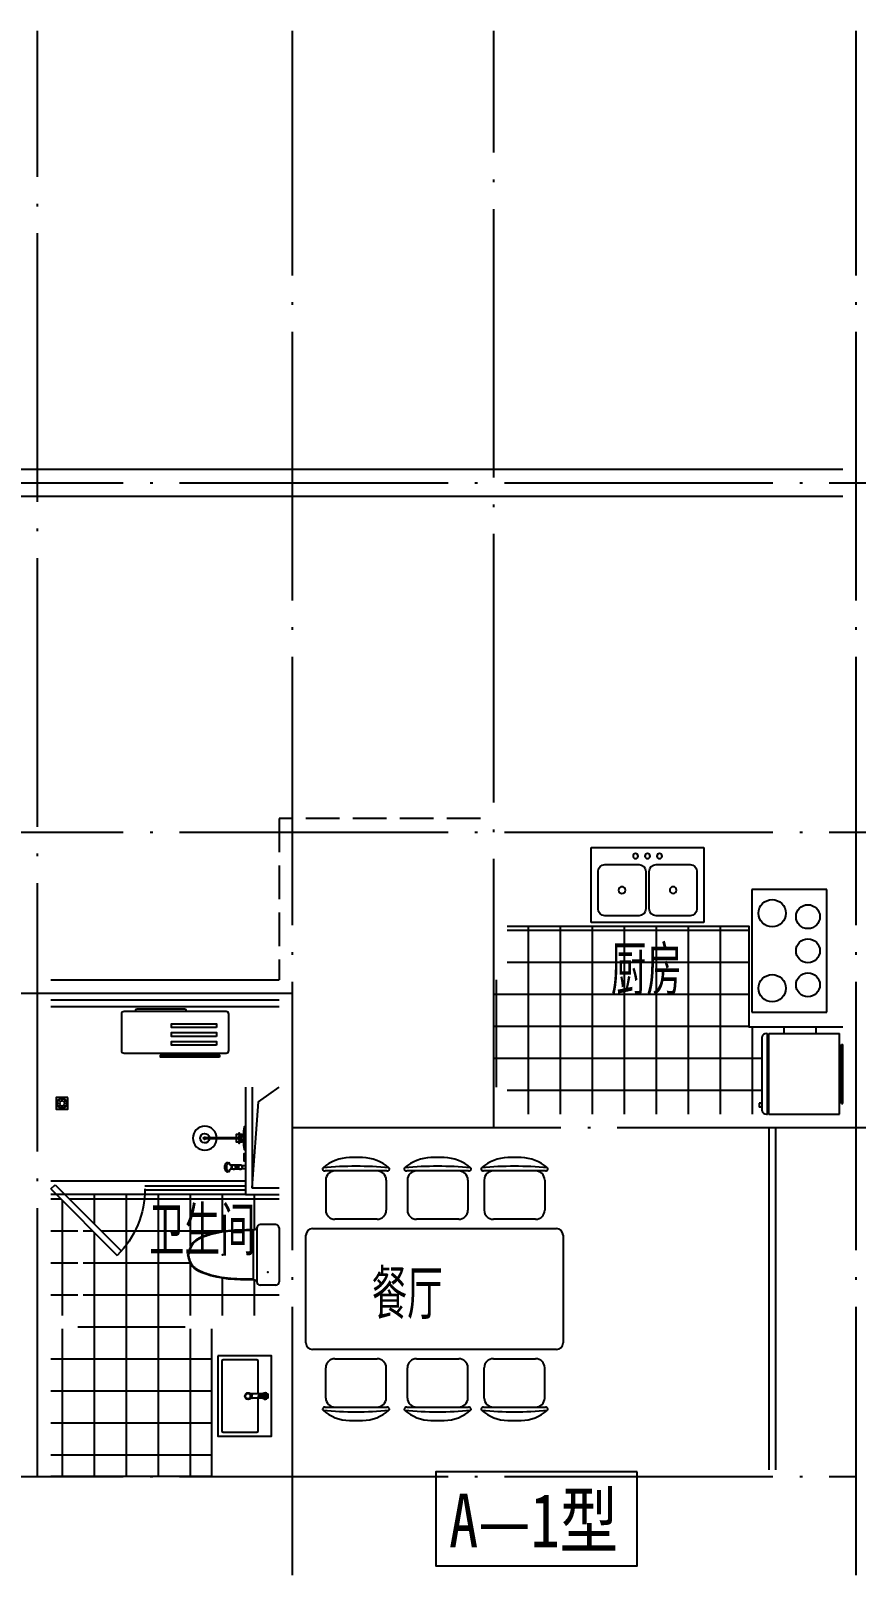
# Model space of a CAD drawing. Extents: x 921942 to 1159542, y -958603 to -790785.
# Drawn here: x 936431 to 942581, y -892195 to -880744 of the extents above; entities that cross this region are included whole.
import ezdxf

# ---------------------------------------------------------------- set-up
doc = ezdxf.new("R2010")
doc.units = 0
doc.header["$LTSCALE"] = 1000
doc.header["$MEASUREMENT"] = 0
doc.linetypes.add('DASH', pattern=[0.35, 0.25, -0.1])
doc.linetypes.add('DOTE', pattern=[2.4200000000000004, 2, -0.2, 0.02, -0.2])
doc.layers.get('0').update_dxf_attribs({"linetype": 'CONTINUOUS'})
for name, color, linetype in [('BALCONY', 6, 'CONTINUOUS'), ('DOTE', 1, 'DOTE'), ('PUB_TEXT', 7, 'CONTINUOUS'), ('TT', 7, 'CONTINUOUS'), ('WINDOW', 4, 'CONTINUOUS'), ('厨卫', 8, 'CONTINUOUS'), ('家具', 8, 'CONTINUOUS'), ('平面填充', 250, 'CONTINUOUS'), ('看线', 2, 'CONTINUOUS'), ('空调', 8, 'CONTINUOUS'), ('管道', 8, 'CONTINUOUS'), ('造型墙', 55, 'CONTINUOUS'), ('面积线', 3, 'CONTINUOUS')]:
    doc.layers.add(name, color=color, linetype=linetype)
doc.styles.get("Standard").update_dxf_attribs({"font": 'GBENOR', "bigfont": 'GBCBIG'})
doc.styles.add('黑体', font='SIMHEI.TTF', dxfattribs={"width": 0.8})

# ---------------------------------------------------------------- blocks, each defined once
blk = doc.blocks.new('wasfsdgdfh')
at = {"layer": '厨卫', "linetype": 'ByBlock'}
for p, q in [((-317.4999999930151, 406.4000000059605), (241.2999999948079, 406.4000000059605)), ((-317.4999999930151, -431.800000006333), (-317.4999999930151, 406.4000000059605)), ((-139.6999999969266, 355.6000000052154), (139.6999999969266, 355.6000000052154)), ((241.2999999948079, 406.4000000059605), (241.2999999948079, -431.800000006333)), ((-190.499999995809, 50.80000000074506), (-190.499999995809, 304.8000000044703)), ((190.499999995809, 304.8000000044703), (190.499999995809, 50.80000000074506)), ((139.6999999969266, 0), (-139.6999999969266, 0)), ((-190.499999995809, -330.2000000048429), (-190.499999995809, -76.20000000111759)), ((-139.6999999969266, -25.40000000037253), (139.6999999969266, -25.40000000037253)), ((190.499999995809, -76.20000000111759), (190.499999995809, -330.2000000048429)), ((241.2999999948079, -431.800000006333), (-317.4999999930151, -431.800000006333)), ((139.6999999969266, -381.0000000055879), (-139.6999999969266, -381.0000000055879))]:
    blk.add_line(p, q, dxfattribs=at)
at = {"layer": '厨卫', "linetype": 'ByBlock', "extrusion": (0, 0, -1)}
for centre, major_axis, ratio, start_param, end_param in [((-139.6999999969266, 304.8000000044703), (0.0601198198767175, 50.79996442600089), 0.9999999999633338, 4.7112055190873, 6.282001845882109), ((139.6999999969266, 304.8000000044703), (-0.06027598628104328, 50.79996424094388), 0.9999999999633337, 0.001186535441452419, 1.571982862236262), ((0, 177.8000000026077), (-17.96051224207405, 17.96051224207405), 0.9999999999998227, 3.92699081698733, 10.21017612416692), ((-139.6999999969266, 50.80000000074506), (-0.06027598628104328, 50.79996424094388), 0.9999999999633337, 3.142779189031246, 4.713575515826055), ((139.6999999969266, 50.80000000074506), (0.0601198198767175, 50.79996442600089), 0.9999999999633338, 1.569612865497506, 3.140409192292316), ((-139.6999999969266, -76.20000000111759), (0.0601198198767175, 50.79996442600089), 0.9999999999633338, 4.7112055190873, 6.282001845882109), ((139.6999999969266, -76.20000000111759), (-0.06027598628104328, 50.79996424094388), 0.9999999999633337, 0.001186535441452419, 1.571982862236262), ((0, -203.2000000029802), (-17.96051224207405, 17.96051224207405), 0.9999999999998227, 3.92699081698733, 10.21017612416692), ((-139.6999999969266, -330.2000000048429), (-0.06027598628104328, 50.79996424094388), 0.9999999999633337, 3.142779189031246, 4.713575515826055), ((139.6999999969266, -330.2000000048429), (0.0601198198767175, 50.79996442600089), 0.9999999999633338, 1.569612865497506, 3.140409192292316)]:
    blk.add_ellipse(centre, major_axis=major_axis, ratio=ratio, start_param=start_param, end_param=end_param, dxfattribs=at)
at = {"layer": '厨卫', "linetype": 'ByBlock', "extrusion": (0, 0, -0.9999999999999998)}
for centre in [(-253.9999999944121, 76.20000000111759), (-253.9999999944121, -12.70000000018626), (-253.9999999944121, -101.6000000014901)]:
    blk.add_ellipse(centre, major_axis=(-13.47038418155587, 13.47038418155587), ratio=0.9999999999997726, start_param=3.926990816987355, end_param=10.21017612416694, dxfattribs=at)
blk = doc.blocks.new('aswqdfrsgfh')
at = {"layer": '厨卫', "linetype": 'ByBlock'}
for p, q in [((-513.4345115014585, 298.5306719741202), (-513.4345115014585, -260.2693280341919)), ((400.9654885119526, 298.5306719740038), (-513.4345115014585, 298.5306719741202)), ((400.9654885119526, -260.2693280341919), (400.9654885119526, 298.5306719740038)), ((-513.4345115014585, -260.2693280341919), (400.9654885119526, -260.2693280341919))]:
    blk.add_line(p, q, dxfattribs=at)
for centre, radius in [((-310.2345114984782, 158.8306719720713), 88.90000000130385), ((-56.23451149475295, 158.8306719719549), 88.90000000130385), ((197.7654885089723, 158.8306719719549), 88.90000000130385), ((-335.6345114988508, -107.8693280318403), 101.6000000014901), ((223.1654885093449, -107.8693280319567), 101.6000000014901)]:
    blk.add_circle(centre, radius, dxfattribs=at)
blk = doc.blocks.new('A$C0C200289')
at = {"layer": '家具'}
for p, q in [((-149.9999246529769, 71.83070159953786), (-149.9999246529769, 596.7501311862725)), ((600.0000753470231, 596.7501311862725), (-149.9999246529769, 596.7501311862725)), ((500.263288419228, 622.7132478367421), (-48.17572191962972, 622.7132478367421)), ((-48.17572191962972, 613.4407061759266), (-48.17572191962972, 622.7132478367421)), ((500.263288419228, 613.4407061759266), (-48.17572191962972, 613.4407061759266)), ((500.263288419228, 613.4407061759266), (500.263288419228, 622.7132478367421)), ((600.0000753470231, 71.83070159953786), (600.0000753470231, 596.7501311862725)), ((-144.1057945420034, 71.83070159953786), (-149.9999246529769, 71.83070159953786)), ((-149.9999246529769, 53.34289427817566), (-149.9999246529769, 61.83070159953786)), ((-144.1057945420034, 61.83070159953786), (-149.9999246529769, 61.83070159953786)), ((-144.1057945420034, 61.83070159953786), (-144.1057945420034, 71.83070159953786)), ((568.4878826683853, 21.83070159953786), (-118.4877319745719, 21.83070159953786)), ((499.1467481534055, 21.83070159953786), (499.1467481534055, -2.51166638918221e-05)), ((535.2829494392208, 21.83070159953786), (535.2829494392208, -2.511712955310941e-05)), ((594.1059452358168, 61.83070159953786), (594.1059452358168, 71.83070159953786)), ((594.1059452358168, 71.83070159953786), (600.0000753470231, 71.83070159953786)), ((594.1059452358168, 61.83070159953786), (600.0000753470231, 61.83070159953786)), ((600.0000753470231, 53.34289427817566), (600.0000753470231, 61.83070159953786)), ((499.1467481534055, -2.51166638918221e-05), (535.2829494392208, -2.511712955310941e-05))]:
    blk.add_line(p, q, dxfattribs=at)
at = {"layer": '家具', "color": 251}
for p, q in [((594.1059452358168, 71.83070159953786), (-144.1057945420034, 71.83070159953786)), ((594.1059452358168, 61.83070159953786), (-144.1057945420034, 61.83070159953786))]:
    blk.add_line(p, q, dxfattribs=at)
at = {"layer": '家具'}
for centre, start, end in [((-118.4877319745719, 53.34289427817566), 180, 270), ((568.4878826683853, 53.34289427817566), 270, 0)]:
    blk.add_arc(centre, 31.51219267851957, start, end, dxfattribs=at)
blk = doc.blocks.new('fdgfhghjy')
at = {"layer": '家具'}
for p, q in [((-572.4121888877125, -1297.142323524808), (-572.4121888877125, 518.4926437090035)), ((-522.4121888877125, 568.4926437090035), (277.5878111122875, 568.4926437090035)), ((327.5878111122875, 518.4926437090035), (327.5878111122875, -1297.142323524808)), ((-1001.67428869009, 425.4325075919041), (-1001.67428869009, -34.56749240809586)), ((-934.1742886900902, 420.4325075919041), (-709.1742886900902, 420.4325075919041)), ((-641.6742886900902, 352.9325075919041), (-641.6742886900902, 37.93250759190414)), ((396.8499109145487, 37.93250759190414), (396.8499109145487, 352.9325075919041)), ((689.3499109145487, 420.4325075919041), (464.3499109145487, 420.4325075919041)), ((756.8499109145487, -34.56749240809586), (756.8499109145487, 425.4325075919041)), ((-1101.67428869009, 244.9990747499978), (-1101.67428869009, 145.8659404337523)), ((856.8499109145487, 145.8659404337523), (856.8499109145487, 244.9990747499978)), ((-934.1742886900902, -29.56749240809586), (-709.1742886900902, -29.56749240809586)), ((689.3499109145487, -29.56749240809586), (464.3499109145487, -29.56749240809586)), ((-1001.67428869009, -182.9325407868018), (-1001.67428869009, -642.9325407868018)), ((-934.1742886900902, -187.9325407868018), (-709.1742886900902, -187.9325407868018)), ((689.3499109145487, -187.9325407868018), (464.3499109145487, -187.9325407868018)), ((756.8499109145487, -642.9325407868018), (756.8499109145487, -182.9325407868018)), ((-641.6742886900902, -255.4325407868018), (-641.6742886900902, -570.4325407868018)), ((396.8499109145487, -570.4325407868018), (396.8499109145487, -255.4325407868018)), ((-1101.67428869009, -363.3659736287082), (-1101.67428869009, -462.4991079449537)), ((856.8499109145487, -462.4991079449537), (856.8499109145487, -363.3659736287082)), ((-934.1742886900902, -637.9325407868018), (-709.1742886900902, -637.9325407868018)), ((689.3499109145487, -637.9325407868018), (464.3499109145487, -637.9325407868018)), ((-1001.67428869009, -755.3091534730047), (-1001.67428869009, -1215.309153473005)), ((-934.1742886900902, -760.3091534730047), (-709.1742886900902, -760.3091534730047)), ((689.3499109145487, -760.3091534730047), (464.3499109145487, -760.3091534730047)), ((756.8499109145487, -1215.309153473005), (756.8499109145487, -755.3091534730047)), ((-641.6742886900902, -827.8091534730047), (-641.6742886900902, -1142.809153473005)), ((396.8499109145487, -1142.809153473005), (396.8499109145487, -827.8091534730047)), ((-1101.67428869009, -935.742586314911), (-1101.67428869009, -1034.875720631157)), ((856.8499109145487, -1034.875720631157), (856.8499109145487, -935.742586314911)), ((-934.1742886900902, -1210.309153473005), (-709.1742886900902, -1210.309153473005)), ((689.3499109145487, -1210.309153473005), (464.3499109145487, -1210.309153473005)), ((277.5878111122875, -1347.142323524808), (-522.4121888877125, -1347.142323524808))]:
    blk.add_line(p, q, dxfattribs=at)
for centre, radius, start, end in [((-522.4121888877125, 518.4926437090035), 50, 90, 180), ((277.5878111122875, 518.4926437090035), 50, 0, 90), ((-786.2344173677266, 235.2780956809875), 315.5896225382623, 139.2734566859327, 178.2348621551274), ((1676.163962031016, 195.4325075919041), 2712.716921149136, 174.8023040301586, 185.1976959698414), ((-1017.820060608443, 434.6599084119662), 10, 67.33000877955095, 139.2734566859327), ((-1021.67428869009, 425.4325075919041), 20, 0, 67.33000877955095), ((-934.1742886900902, 352.9325075919041), 67.5, 90, 180), ((-709.1742886900902, 352.9325075919041), 67.5, 0, 90), ((464.3499109145487, 352.9325075919041), 67.5, 90, 180), ((689.3499109145487, 352.9325075919041), 67.5, 0, 90), ((776.8499109145487, 425.4325075919041), 20, 112.669991220449, 180), ((772.9956828329014, 434.6599084119662), 10, 40.72654331406727, 112.669991220449), ((541.4100395923015, 235.2780956809875), 315.5896225382623, 1.765137844872567, 40.72654331406727), ((-1920.988339806441, 195.4325075919041), 2712.716921149136, 354.8023040301586, 5.197695969841379), ((-786.2344173677266, 155.5869195027626), 315.5896225382623, 181.7651378448726, 220.7265433140673), ((541.4100395923015, 155.5869195027626), 315.5896225382623, 319.2734566859327, 358.2348621551275), ((-934.1742886900902, 37.93250759190414), 67.5, 180, 270), ((-709.1742886900902, 37.93250759190414), 67.5, 270, 0), ((464.3499109145487, 37.93250759190414), 67.5, 180, 270), ((689.3499109145487, 37.93250759190414), 67.5, 270, 0), ((-1017.820060608443, -43.7948932282161), 10, 220.7265433140673, 292.669991220449), ((-1021.67428869009, -34.56749240809586), 20, 292.669991220449, 0), ((776.8499109145487, -34.56749240809586), 20, 180, 247.330008779551), ((772.9956828329014, -43.7948932282161), 10, 247.330008779551, 319.2734566859327), ((-786.234417367843, -373.0869526977185), 315.5896225382623, 139.2734566859327, 178.2348621551274), ((1676.163962031016, -412.9325407868018), 2712.716921149136, 174.8023040301586, 185.1976959698414), ((-1017.820060608443, -173.7051399667398), 10, 67.33000877955095, 139.2734566859327), ((-1021.67428869009, -182.9325407868018), 20, 0, 67.33000877955095), ((-934.1742886900902, -255.4325407868018), 67.5, 90, 180), ((-709.1742886900902, -255.4325407868018), 67.5, 0, 90), ((464.3499109145487, -255.4325407868018), 67.5, 90, 180), ((689.3499109145487, -255.4325407868018), 67.5, 0, 90), ((776.8499109145487, -182.9325407868018), 20, 112.669991220449, 180), ((772.9956828329014, -173.7051399667398), 10, 40.72654331406727, 112.669991220449), ((541.4100395923015, -373.0869526977185), 315.5896225382623, 1.765137844872567, 40.72654331406727), ((-1920.988339806441, -412.9325407868018), 2712.716921149136, 354.8023040301586, 5.197695969841379), ((-786.234417367843, -452.7781288759434), 315.5896225382623, 181.7651378448726, 220.7265433140673), ((-934.1742886900902, -570.4325407868018), 67.5, 180, 270), ((-709.1742886900902, -570.4325407868018), 67.5, 270, 0), ((464.3499109145487, -570.4325407868018), 67.5, 180, 270), ((689.3499109145487, -570.4325407868018), 67.5, 270, 0), ((541.4100395923015, -452.7781288759434), 315.5896225382623, 319.2734566859327, 358.2348621551275), ((-1017.820060608443, -652.1599416069221), 10, 220.7265433140673, 292.669991220449), ((-1021.67428869009, -642.9325407868018), 20, 292.669991220449, 0), ((776.8499109145487, -642.9325407868018), 20, 180, 247.330008779551), ((772.9956828329014, -652.1599416069221), 10, 247.330008779551, 319.2734566859327), ((-786.234417367843, -945.4635653839214), 315.5896225382623, 139.2734566859327, 178.2348621551274), ((1676.163962031016, -985.3091534730047), 2712.716921149136, 174.8023040301586, 185.1976959698414), ((-1017.820060608443, -746.0817526529427), 10, 67.33000877955095, 139.2734566859327), ((-1021.67428869009, -755.3091534730047), 20, 0, 67.33000877955095), ((-934.1742886900902, -827.8091534730047), 67.5, 90, 180), ((-709.1742886900902, -827.8091534730047), 67.5, 0, 90), ((464.3499109145487, -827.8091534730047), 67.5, 90, 180), ((689.3499109145487, -827.8091534730047), 67.5, 0, 90), ((776.8499109145487, -755.3091534730047), 20, 112.669991220449, 180), ((772.9956828329014, -746.0817526529427), 10, 40.72654331406727, 112.669991220449), ((541.4100395923015, -945.4635653839214), 315.5896225382623, 1.765137844872567, 40.72654331406727), ((-1920.988339806558, -985.3091534730047), 2712.716921149136, 354.8023040301586, 5.197695969841379), ((-786.234417367843, -1025.154741562146), 315.5896225382623, 181.7651378448726, 220.7265433140673), ((-934.1742886900902, -1142.809153473005), 67.5, 180, 270), ((-709.1742886900902, -1142.809153473005), 67.5, 270, 0), ((464.3499109145487, -1142.809153473005), 67.5, 180, 270), ((689.3499109145487, -1142.809153473005), 67.5, 270, 0), ((541.4100395923015, -1025.154741562146), 315.5896225382623, 319.2734566859327, 358.2348621551275), ((-1017.820060608443, -1224.536554293125), 10, 220.7265433140673, 292.669991220449), ((-1021.67428869009, -1215.309153473005), 20, 292.669991220449, 0), ((776.8499109145487, -1215.309153473005), 20, 180, 247.330008779551), ((772.9956828329014, -1224.536554293125), 10, 247.330008779551, 319.2734566859327), ((-522.4121888877125, -1297.142323524808), 50, 180, 270), ((277.5878111122875, -1297.142323524808), 50, 270, 0)]:
    blk.add_arc(centre, radius, start, end, dxfattribs=at)
blk = doc.blocks.new('asfdgfhgfh')
at = {"layer": '厨卫', "lineweight": -3}
for p, q in [((-221.8856369944988, -49.84651675086934), (-221.8856369771529, -124.6302747764857)), ((-221.8856369893765, -71.84651675086934), (-191.8856369893765, -71.84651674388442)), ((-191.8856369944988, -49.84651674388442), (-191.8856369771529, -124.6302747704322)), ((-12.385636997642, -36.51318336813711), (-12.3856369999703, -26.51318336813711)), ((4.114363003522158, -41.5131833642954), (4.114363067201339, -314.8901316133561)), ((14.11436306720134, -314.8901316110278), (14.11436300352216, -41.51318336196709)), ((30.614363002358, -36.51318335812539), (30.6143630000297, -26.51318335812539))]:
    blk.add_line(p, q, dxfattribs=at)
at = {"layer": '厨卫', "color": 8}
for p, q in [((-5.885636997641996, -36.51318336662371), (-5.885636999970302, -26.51318336662371)), ((24.11436300165951, -33.51318335963879), (24.1143630000297, -26.51318335963879))]:
    blk.add_line(p, q, dxfattribs=at)
at = {"layer": '厨卫', "lineweight": -3}
for points in [[(-195.2189703301992, -40.41842632874614), (-195.2189703369513, -11.51318341068691), (-218.5523036699742, -11.51318341615843), (-218.5523036632221, -40.41842633421766)], [(-0.885636999970302, -26.51318336545955), (-46.1356369999703, -26.51318337599514), (-75.88563700113446, -21.51318338292185), (-75.88563700346276, -11.51318338292185)], [(-75.88563700346276, -11.51318338292185), (94.11436299653724, -11.51318334334064), (94.11436299886554, -21.51318334334064), (64.3643630000297, -26.51318335026735), (19.1143630000297, -26.51318336080294)], [(-18.88563699193764, -61.01318336965051), (-28.88563699193764, -61.01318337197881), (-28.88563699286897, -57.01318337197881), (-18.88563699286897, -57.01318336965051)], [(4.114363012835383, -81.5131833642954), (-18.88563698716462, -81.5131833696505), (-18.885636997642, -36.51318336965051), (-5.885636997641996, -36.51318336662371)], [(24.114363002358, -36.51318335963879), (37.114363002358, -36.51318335661199), (37.11436301283538, -81.51318335661199), (14.11436301283538, -81.5131833619671)], [(37.11436300713103, -57.01318335661199), (47.11436300713103, -57.01318335428368), (47.11436300806236, -61.01318335428368), (37.11436300806236, -61.01318335661199)]]:
    blk.add_lwpolyline(points, dxfattribs=at)
for points in [[(-161.8856370034628, -11.51318340294529), (-161.8856370011345, -21.51318340294529), (-105.8856370011345, -21.51318338990677), (-105.8856370034628, -11.51318338990677)], [(40.11436299653724, -11.5131833559135), (40.11436299886554, -21.5131833559135), (-21.88563700113446, -21.513183370349), (-21.88563700346276, -11.513183370349)]]:
    blk.add_lwpolyline(points, close=True, dxfattribs=at)
at = {"layer": '厨卫', "color": 8}
for points in [[(4.114363008178771, -61.5131833642954), (-5.885636991821229, -61.51318336662371), (-5.885636998340487, -33.51318336662371), (-0.8856369983404875, -33.51318336545955)], [(19.11436300165951, -33.51318336080294), (24.11436300165951, -33.51318335963879), (24.11436300817877, -61.51318335963879), (14.11436300817877, -61.51318336196709)]]:
    blk.add_lwpolyline(points, dxfattribs=at)
blk.add_lwpolyline([(19.11436299886554, -21.51318336080294), (19.11436300352216, -41.51318336080294), (-0.8856369964778423, -41.51318336545955), (-0.8856370011344552, -21.51318336545955)], close=True, dxfattribs=at)
for centre, radius in [((-206.8856369944988, -49.84651674760971), 15), ((-206.8856369830901, -98.84651674760971), 15), ((9.114363067201339, -314.8901316124247), 4.999999999999999)]:
    blk.add_circle(centre, radius, dxfattribs=at)
at = {"layer": '厨卫', "lineweight": -3}
blk.add_circle((9.114363067201339, -314.8901316124247), 89.50000000000477, dxfattribs=at)
at = {"layer": '厨卫', "color": 8}
for centre, radius, start, end in [((-206.8856369944988, -49.84651674760971), 16.99999999999724, 133.3359227590924, 208.0724869444849), ((-206.8856369830901, -98.84651674760971), 17.00000000000621, 151.9275130823917, 28.07248694448486), ((-206.8856369944988, -49.84651674760971), 16.99999999999724, 331.9275130823918, 46.66407726919459), ((9.114363067201339, -314.8901316124247), 35.00000000000433, 98.21321072082475, 81.78678930605847), ((9.114363067201339, -314.8901316124247), 8.999999999996225, 123.7489886090958, 56.25101141680645)]:
    blk.add_arc(centre, radius, start, end, dxfattribs=at)
at = {"layer": '厨卫', "lineweight": -3}
for centre, radius, start, end in [((-238.5193366559688, -118.6833045217791), 17.66483569775225, 286.4180663995135, 340.3267392425314), ((-175.251937301131, -118.6833045069943), 17.66483569771895, 199.6732607848371, 253.5819336279643)]:
    blk.add_arc(centre, radius, start, end, dxfattribs=at)
at = {"layer": '厨卫', "lineweight": -3, "extrusion": (0, 0, -1)}
for centre, major_axis, ratio, start_param, end_param in [((-206.8856369717978, -147.3145737763261), (33.5595291014366, 7.822422223179187e-09), 0.612909361112146, -0.3796203813063745, 3.521213034889361), ((-206.8856369740097, -137.8439095284557), (31.40840299578781, 7.294673165733956e-09), 0.4788404488619488, -1.072899011411401, 4.214491665006882)]:
    blk.add_ellipse(centre, major_axis=major_axis, ratio=ratio, start_param=start_param, end_param=end_param, dxfattribs=at)
blk = doc.blocks.new('aswfdgdfh')
at = {"layer": '厨卫'}
blk.add_lwpolyline([(42.91116649913602, -42.91116651915945), (42.91116651904304, 42.91116649936885), (-42.91116649971809, 42.91116651933407), (-42.91116651915945, -42.91116649919422)], close=True, dxfattribs=at)
at = {"layer": '厨卫', "color": 8}
for points in [[(-32.97869960835669, -0.3626143862493336), (-32.97869960800745, 1.312903414946049), (-17.40667611290701, 1.312903411278967), (-17.40667611325625, -0.3626143899164163)], [(-23.57586921961047, 23.06305503624026), (-22.39109922014177, 24.24782503518509), (-11.38001581258141, 13.23674162226962), (-12.5647858120501, 12.05197162332479)], [(-0.3626143864821643, 32.97869960853131), (1.312903414713219, 32.97869960818207), (1.312903410987929, 17.40667611308163), (-0.3626143902074546, 17.40667611343088)], [(23.06305503600743, 23.57586921961047), (24.24782503489405, 22.39109922008356), (13.23674162174575, 11.3800158125232), (12.05197162285913, 12.5647858120501)], [(32.97869960870594, 0.3626143867149949), (32.97869960835669, -1.312903414480388), (17.40667611325625, -1.312903410871513), (17.4066761136055, 0.3626143903238699)], [(-23.0630550365895, -23.57586921937764), (-24.24782503547613, -22.39109921985073), (-13.23674162279349, -11.38001581229037), (-12.05197162390687, -12.56478581181727)], [(0.3626143864821643, -32.97869960858952), (-1.312903414713219, -32.97869960818207), (-1.312903411104344, -17.40667611308163), (0.3626143900910392, -17.40667611348908)], [(23.57586921949405, -23.06305503600743), (22.39109922002535, -24.24782503501046), (11.38001581246499, -13.236741622095), (12.56478581193369, -12.05197162309196)]]:
    blk.add_lwpolyline(points, close=True, dxfattribs=at)
blk.add_circle((0, 0), 36.56169166270411, dxfattribs=at)
blk = doc.blocks.new('DR2045')
at = {"color": 0, "linetype": 'ByBlock'}
for p, q in [((0, 0), (-1.060660171779773, -1.060660171779773)), ((0, 0), (16.97056274847716, -16.97056274847705)), ((-1.060660171779773, -1.060660171779773), (15.90990257669728, -18.03122292025705))]:
    blk.add_line(p, q, dxfattribs=at)
blk.add_arc((1.137e-13, 0), 24, 270, 315.0000000000002, dxfattribs=at)
blk = doc.blocks.new('asfdgfh')
at = {"layer": '厨卫', "ltscale": 100}
for p, q in [((-266.3938596419757, -206.7462450877065, 1e-08), (-266.3938596419757, -91.74624508770648, 1e-08)), ((158.6061403580243, -66.74624508770648, 1e-08), (-241.3938596419757, -66.74624508770648, 1e-08)), ((145.0359630809398, -40.00501381768845, 1e-08), (-227.8236823648913, -40.00501381763024, 1e-08)), ((183.6061403580243, -206.7462450877065, 1e-08), (183.6061403580243, -91.74624508770648, 1e-08)), ((158.6061403580243, -231.7462450877065, 1e-08), (-241.3938596419757, -231.7462450877065, 1e-08))]:
    blk.add_line(p, q, dxfattribs=at)
for centre, radius, start, end in [((-241.3938596419757, -91.74624508770648, 1e-08), 25, 90, 180), ((-260.5523616871797, -38.96400265733246, 1e-08), 33.7026474030758, 303.6157109725532, 10.84696719488574), ((177.9976350881625, -38.91324735910166, 1e-08), 33.92205522120374, 169.3112870268983, 235.1347334929933), ((158.6061403580243, -91.74624508770648, 1e-08), 25, 0, 90), ((-241.3938596419757, -206.7462450877065, 1e-08), 25, 180, 270), ((158.6061403580243, -206.7462450877065, 1e-08), 25, 270, 0)]:
    blk.add_arc(centre, radius, start, end, dxfattribs=at)
for points, knots in [([(-227.4518687603995, -32.62162061396521, 1e-08), (-226.9353668346303, 85.37594802759122, 1e-08), (-226.2472895187093, 242.5708126805839, 1e-08), (-137.1220646596048, 424.3787184518296, 1e-08), (-69.4156421351945, 441.2649987917976, 1e-08), (-41.39385964197572, 448.2537549122935, 1e-08)], [0, 0, 0, 0, 355.2427200000478, 473.2498468592557, 556.5760415512856, 556.5760415512856, 556.5760415512856, 556.5760415512856]), ([(-222.386364149279, -40.91234634397551, 1e-08), (-222.3170452134218, -1.831418545451015, 1e-08), (-222.1818527567666, 28.93990408239188, 1e-08), (-220.4100389668019, 90.34868874558015, 1e-08), (-218.7734653048683, 120.9858626425266, 1e-08), (-212.509750041645, 182.0777151569491, 1e-08), (-207.8829613195267, 212.5319677420775, 1e-08), (-197.5880797164282, 258.051534573664, 1e-08), (-193.6039936954621, 273.1763080467354, 1e-08), (-186.629739375785, 295.8867455115542, 1e-08), (-184.1489072622498, 303.427438870247, 1e-08), (-180.1596170942066, 314.7469708258868, 1e-08), (-178.7862445526989, 318.5206959992065, 1e-08), (-175.9505653644446, 326.0479466679972, 1e-08), (-174.4867895336356, 329.8009186078561, 1e-08), (-169.9393923776224, 340.975605096959, 1e-08), (-166.6989095088793, 348.314735660213, 1e-08), (-159.6970359194092, 362.5182831250131, 1e-08), (-155.9353800704703, 369.3825693256804, 1e-08), (-147.7999835315859, 382.3772172625177, 1e-08), (-143.4231725434074, 388.5123584169196, 1e-08), (-133.9665768969571, 399.8101369815413, 1e-08), (-128.8872494532261, 404.9731570870499, 1e-08), (-120.6686682185391, 411.8268212875118, 1e-08), (-117.8348489145283, 413.957806598919, 1e-08), (-111.9260162728606, 417.9222275622888, 1e-08), (-108.8536238392117, 419.7595681864768, 1e-08), (-102.4944711822318, 423.1883376791957, 1e-08), (-99.20720267400611, 424.7799639478326, 1e-08), (-92.44047933979891, 427.7590758345905, 1e-08), (-88.96084854705259, 429.1461617478635, 1e-08), (-78.33203845180105, 433.0427257994888, 1e-08), (-70.91107445745729, 435.3165363871958, 1e-08), (-55.73619011044502, 439.5230601656367, 1e-08), (-47.98269564437214, 441.4573095762171, 1e-08), (-40.18390118214302, 443.4023633051547, 1e-08)], [0, 0, 0, 0, 92.7626735918814, 92.7626735918814, 185.5253471837628, 185.5253471837628, 278.2880207756442, 278.2880207756442, 324.6693575715849, 324.6693575715849, 347.8600259695552, 347.8600259695552, 359.4553601685404, 359.4553601685404, 371.0506943675256, 371.0506943675256, 394.2413627654959, 394.2413627654959, 417.4320311634663, 417.4320311634663, 440.6226995614366, 440.6226995614366, 463.8133679594069, 463.8133679594069, 475.4087021583921, 475.4087021583921, 487.0040363573773, 487.0040363573773, 498.5993705563625, 498.5993705563625, 510.1947047553477, 510.1947047553477, 533.385373153318, 533.385373153318, 556.5760415512884, 556.5760415512884, 556.5760415512884, 556.5760415512884]), ([(139.9656515456736, -40.37549151579151, 1e-08), (139.5293259294704, -1.831418545509223, 1e-08), (139.3941334728152, 28.93990408233367, 1e-08), (137.6223196828505, 90.34868874558015, 1e-08), (135.9857460209168, 120.9858626424684, 1e-08), (129.7220307576936, 182.0777151568909, 1e-08), (125.0952420355752, 212.5319677420193, 1e-08), (114.8003604324767, 258.051534573664, 1e-08), (110.8162744116271, 273.1763080467354, 1e-08), (103.8420200918335, 295.8867455115542, 1e-08), (101.3611879782984, 303.427438870247, 1e-08), (97.37189781025518, 314.7469708258868, 1e-08), (95.99852526874747, 318.5206959992065, 1e-08), (93.16284608049318, 326.0479466679972, 1e-08), (91.69907024968415, 329.8009186078561, 1e-08), (87.15167309367098, 340.9756050969008, 1e-08), (83.91119022492785, 348.314735660213, 1e-08), (76.9093166354578, 362.5182831249549, 1e-08), (73.14766078651883, 369.3825693256804, 1e-08), (65.01226424775086, 382.3772172625177, 1e-08), (60.63545325957239, 388.5123584168614, 1e-08), (51.17885761300568, 399.8101369815413, 1e-08), (46.09953016939107, 404.9731570870499, 1e-08), (37.88094893458765, 411.8268212874536, 1e-08), (35.04712963057682, 413.957806598919, 1e-08), (29.13829698890913, 417.9222275622305, 1e-08), (26.0659045552602, 419.7595681864768, 1e-08), (19.70675189828034, 423.1883376791957, 1e-08), (16.41948339005467, 424.7799639478326, 1e-08), (9.652760055847466, 427.7590758345905, 1e-08), (6.173129263101146, 429.1461617478635, 1e-08), (-4.455680832150392, 433.0427257994888, 1e-08), (-11.87664482649416, 435.3165363871958, 1e-08), (-27.05152917350642, 439.5230601656367, 1e-08), (-34.8050236395793, 441.4573095762171, 1e-08), (-42.60381810180843, 443.4023633051547, 1e-08)], [0, 0, 0, 0, 92.7626735918814, 92.7626735918814, 185.5253471837628, 185.5253471837628, 278.2880207756442, 278.2880207756442, 324.6693575715849, 324.6693575715849, 347.8600259695552, 347.8600259695552, 359.4553601685404, 359.4553601685404, 371.0506943675256, 371.0506943675256, 394.2413627654959, 394.2413627654959, 417.4320311634663, 417.4320311634663, 440.6226995614366, 440.6226995614366, 463.8133679594069, 463.8133679594069, 475.4087021583921, 475.4087021583921, 487.0040363573773, 487.0040363573773, 498.5993705563625, 498.5993705563625, 510.1947047553477, 510.1947047553477, 533.385373153318, 533.385373153318, 556.5760415512884, 556.5760415512884, 556.5760415512884, 556.5760415512884]), ([(144.6641494764481, -32.62162061396521, 1e-08), (144.1476475506788, 85.37594802759122, 1e-08), (143.4595702347578, 242.5708126806421, 1e-08), (54.33434537565336, 424.3787184517714, 1e-08), (-13.37207714864053, 441.2649987917976, 1e-08), (-41.39385964197572, 448.2537549122935, 1e-08)], [0, 0, 0, 0, 355.2427200000514, 473.2498468592435, 556.5760415512733, 556.5760415512733, 556.5760415512733, 556.5760415512733])]:
    blk.add_open_spline(points, degree=3, knots=knots, dxfattribs=at)
at = {"layer": '厨卫'}
for p in [(-42.11964251066092, 189.2791899586446, 1e-08), (-170.7115477228072, -148.692169585207, 1e-08)]:
    blk.add_point(p, dxfattribs=at)
blk = doc.blocks.new('asfsdgdfh')
at = {"layer": '厨卫'}
for p, q in [((-103.168316095951, -120.5506178063806), (-103.168316095951, -32.55335634178482)), ((-72.50164946902078, -120.5506178063806), (-72.50164946902078, -32.55335634178482))]:
    blk.add_line(p, q, dxfattribs=at)
blk.add_lwpolyline([(212.1650172175141, 214.4756974654738), (-387.8349827824859, 214.4756974654738), (-387.8349827824859, -185.5243025345262), (212.1650172175141, -185.5243025345262)], close=True, dxfattribs=at)
blk.add_lwpolyline([(-72.50164946902078, -85.52430253452621), (172.1650172175141, -85.52430253452621, 0.414213562373095), (182.1650172175141, -75.52430253452621), (182.1650172175141, 174.4756974654738, 0.414213562373095), (172.1650172175141, 184.4756974654738), (-347.8349827824859, 184.4756974654738, 0.414213562373095), (-357.8349827824859, 174.4756974654738), (-357.8349827824859, -75.52430253452621, 0.414213562373095), (-347.8349827824859, -85.52430253452621), (-103.168316095951, -85.52430253452621)], format="xyb", dxfattribs=at)
for radius in [25, 20]:
    blk.add_circle((-87.83498284209054, -10.52430253452621), radius, dxfattribs=at)
for centre, radius, start, end in [((218.4801455439301, -111.2358519358095), 310.1294643413907, 175.5081606028395, 184.4918393971605), ((-87.83498284209054, -86.94740121788345), 2.861772136755947, 0, 180), ((-394.1501112281112, -111.2358519358095), 310.1294643413907, 355.5081606028394, 4.49183939716053), ((-87.83498284209054, -137.693805627292), 23, 99.48811523296104, 80.51188476703898), ((-87.83498284209054, -137.693805627292), 12.26666666666667, 106.4135509721458, 73.58644902785424), ((-87.83498284209054, -137.693805627292), 10.73333333333333, 108.3951408663934, 71.60485913360658), ((-87.83498284209054, -135.5243025345262), 2.861772136755947, 180, 0)]:
    blk.add_arc(centre, radius, start, end, dxfattribs=at)
for centre in [(-87.8349827824859, -32.55335634178482), (-87.8349827824859, -42.35571288294159), (-87.8349827824859, -43.73133157915436)]:
    blk.add_ellipse(centre, major_axis=(-15.33333331346512, 3.208151134251449e-12), ratio=0.4480661535367579, start_param=3.14159265359026, end_param=6.283185307180053, dxfattribs=at)
blk = doc.blocks.new('空调机')
at = {"layer": '空调', "color": 8}
for p, q in [((2416486.342845434, -275315.1115352925), (2416486.342845434, -275325.1115352925)), ((2416849.178513691, -275305.1115352924), (2416496.342845434, -275305.1115352925)), ((2416859.178513691, -275325.1115352925), (2416859.178513691, -275315.1115352924))]:
    blk.add_line(p, q, dxfattribs=at)
blk.add_lwpolyline([(2416186.031578762, -275325.1115352927), (2416946.031578762, -275325.1115352925, -0.414213562373517), (2416966.031578762, -275345.1115352925), (2416966.031578762, -275615.1115352924, -0.414213562372746), (2416946.031578762, -275635.1115352924), (2416186.031578762, -275635.1115352925, -0.4142135623727947), (2416166.031578762, -275615.1115352925), (2416166.031578762, -275345.1115352928, -0.4142135623733224)], format="xyb", close=True, dxfattribs=at)
for points in [[(2416256.408203664, -275445.0412034481), (2416591.937004274, -275445.0412034481), (2416591.937004274, -275416.0696041103), (2416256.408203664, -275416.0696041103)], [(2416256.408203664, -275510.843091922), (2416591.937004274, -275510.843091922), (2416591.937004274, -275481.8714925842), (2416256.408203664, -275481.8714925842)], [(2416256.408203664, -275576.6449803959), (2416591.937004274, -275576.6449803959), (2416591.937004274, -275547.6733810581), (2416256.408203664, -275547.6733810581)], [(2416235.243572502, -275664.2208537112), (2416675.061717867, -275664.2208537112), (2416675.061717867, -275649.1067980544), (2416235.243572502, -275649.1067980544)]]:
    blk.add_lwpolyline(points, close=True, dxfattribs=at)
for centre, start, end in [((2416496.342845434, -275315.1115352925), 90, 180), ((2416849.178513691, -275315.1115352924), 0, 90)]:
    blk.add_arc(centre, 10, start, end, dxfattribs=at)
blk = doc.blocks.new('asfsdgdfhfgj')
at = {"layer": 'DOTE', "linetype": 'DOTE'}
for p, q in [((-16800.00004207552, 4292.286765608937), (-16800.00004207867, 15060.12717328779)), ((-14900.00004202267, -13382.10806425405), (-14900.00004203059, 15060.12717328826)), ((-13400.00004199438, 6892.286765775178), (-13400.00004199659, 15060.12717328919)), ((-10700.00004207168, -13382.10806425207), (-10700.0000420796, 15060.12717329024)), ((-23000.85383861768, 11692.28676576912), (16361.27779514296, 11692.28676576528)), ((-23000.85383861768, 9092.286765775294), (3900.000000006519, 9092.286765773082)), ((-23000.85383861768, 7892.286765622091), (-14900.00004202873, 7892.286765621393)), ((-14900.00004202838, 6892.286765775294), (16361.27779514296, 6892.286765772267)), ((-23000.85383861768, 4292.286765609635), (-10700.00004207692, 4292.286765608587))]:
    blk.add_line(p, q, dxfattribs=at)

msp = doc.modelspace()

# ---------------------------------------------------------------- hatches: boundary and pattern name
at = {"layer": '平面填充'}
h = msp.add_hatch(dxfattribs=at)
h.set_pattern_fill('NET', color=256, scale=75, style=0)
h.set_pattern_definition([(0, (32407.190749106, 50055.16681571247), (0, 238.125), []), (90, (32407.190749106, 50055.16681571247), (-238.125, 1.458046940019768e-14), [])])
edge = h.paths.add_edge_path()
edge.add_ellipse((941911.5212529725, -888237.2949799765), major_axis=(-31.51219267852138, 4.698230398285351e-10), ratio=0.7999999999881784, start_angle=-89.99999999931663, end_angle=1.0678036233002786e-09, ccw=False)
edge.add_line((941911.5212529721, -888212.0852258342), (941920.0090602939, -888212.0852258343))
edge.add_line((941920.0090602939, -888212.0852258343), (941920.0090602939, -888216.8005299228))
edge.add_line((941920.0090602939, -888216.8005299228), (941930.0090602938, -888216.8005299228))
edge.add_line((941930.0090602938, -888216.8005299228), (941930.0090602939, -888212.0852258342))
edge.add_line((941930.0090602939, -888212.0852258342), (942454.9284898809, -888212.0852258343))
edge.add_line((942454.9284898809, -888212.0852258343), (942454.9284898805, -888812.0852258066))
edge.add_line((942454.9284898805, -888812.0852258066), (942480.8916067169, -888812.0852258066))
edge.add_line((942480.8916067169, -888812.0852258066), (942480.8916067169, -888732.2957962845))
edge.add_line((942480.8916067169, -888732.2957962845), (942471.6190648703, -888732.2957962842))
edge.add_line((942471.6190648703, -888732.2957962842), (942471.6190648703, -888293.5445880195))
edge.add_line((942471.6190648703, -888293.5445880195), (942480.8916067167, -888293.5445880195))
edge.add_line((942480.8916067167, -888293.5445880195), (942480.8916067167, -888163.2908590116))
edge.add_line((942480.8916067167, -888163.2908590116), (941780.8916067425, -888163.2908587662))
edge.add_line((941780.8916067425, -888163.2908587662), (941780.891606669, -887412.0852256999))
edge.add_line((941780.891606669, -887412.0852256999), (939980.8916067367, -887412.0852256998))
edge.add_line((939980.8916067367, -887412.0852256998), (939980.8916067347, -887812.0852257607))
edge.add_line((939980.8916067347, -887812.0852257607), (939880.8916067554, -887812.0852257609))
edge.add_line((939880.8916067554, -887812.0852257609), (939880.8916067618, -888612.0852259134))
edge.add_line((939880.8916067618, -888612.0852259134), (939980.8916067348, -888612.0852259134))
edge.add_line((939980.8916067348, -888612.0852259134), (939980.8916067397, -888812.0852258067))
edge.add_line((939980.8916067397, -888812.0852258067), (940680.89160665, -888812.0852258119))
edge.add_line((940680.89160665, -888812.0852258119), (941880.8916066765, -888812.0852258397))
edge.add_line((941880.8916066765, -888812.0852258397), (941899.9865962246, -888812.0852258386))
edge.add_ellipse((941911.5212529724, -888786.8754716829), major_axis=(31.51219267840497, 3.62676258049895e-10), ratio=0.7999999999911336, start_angle=179.9999999991757, end_angle=269.99810614971483, ccw=False)
edge.add_line((941880.0090602938, -888786.8754716822), (941880.0090602938, -888760.3115250998))
edge.add_line((941880.0090602938, -888760.3115250998), (941858.1783335769, -888760.3115250999))
edge.add_line((941858.1783335769, -888760.3115250999), (941858.1783335775, -888731.4025640717))
edge.add_line((941858.1783335775, -888731.4025640717), (941880.0090602939, -888731.4025640717))
edge.add_line((941880.0090602939, -888731.4025640717), (941880.0090602938, -888237.2949799764))
h.paths.add_polyline_path([(941144.2665821604, -888187.0852257586), (941144.2665821604, -887337.0852257586), (941594.2665821604, -887337.0852257586), (941594.2665821604, -888187.0852257586)], flags=9)
h.paths.add_polyline_path([(940674.8957561891, -888036.8551530926), (941353.8249841302, -888036.8551530926), (941353.8249841302, -887495.7384251516), (940674.8957561891, -887495.7384251516)], flags=24)
h = msp.add_hatch(dxfattribs=at)
h.set_pattern_fill('NET', color=256, scale=75, style=0)
h.set_pattern_definition([(0, (32507.19074920297, 47339.38887345418), (0, 238.125), []), (90, (32507.19074920297, 47339.38887345418), (-238.125, 1.458046940019768e-14), [])])
edge = h.paths.add_edge_path()
edge.add_arc((936800.8916068076, -890362.0852257296), 779.9999999999525, 59.08208189619518, 85.84040802003184)
edge.add_line((936857.4687663697, -889584.1398388188), (937105.8345818296, -889832.5056542787))
edge.add_ellipse((936580.891606811, -889369.4345226141), major_axis=(494.9747468320945, 494.9747468320945), ratio=0.999999999999659, start_angle=273.583321698469, end_angle=287.4758808356116)
edge = h.paths.add_edge_path()
edge.add_line((937780.8916065078, -890412.08522581), (937580.8916067295, -890412.0852258229))
edge.add_line((937580.8916067295, -890412.0852258229), (937580.8916067294, -890362.074186008))
edge.add_arc((936800.8916068076, -890362.0852257296), 779.9999999999526, 0.0008109352029699367, 59.08208189619518)
edge.add_ellipse((936580.891606811, -889369.4345226141), major_axis=(494.9747468320945, 494.9747468320945), ratio=0.999999999999659, start_angle=273.58332169846904, end_angle=287.47588083560834, ccw=False)
edge.add_ellipse((936580.891606811, -889369.4345226141), major_axis=(494.9747468320945, 494.9747468320945), ratio=0.999999999999659, start_angle=270, end_angle=273.58332169846904, ccw=False)
edge.add_line((937075.8663536429, -889864.4092694459), (936820.8916068051, -889609.4345226084))
edge.add_line((936820.8916068051, -889609.4345226084), (936820.8916068074, -890362.0852257295))
edge.add_line((936820.8916068074, -890362.0852257295), (936780.8916067295, -890362.0852257299))
edge.add_line((936780.8916067295, -890362.0852257299), (936780.8916067294, -890412.0852258251))
edge.add_line((936780.8916067294, -890412.0852258251), (936580.891606814, -890412.0852257828))
edge.add_line((936580.891606814, -890412.0852257828), (936580.8916067495, -890462.0852258195))
edge.add_line((936580.8916067495, -890462.0852258195), (936580.8916068147, -891362.0852257372))
edge.add_line((936580.8916068147, -891362.0852257372), (936580.8916068143, -891512.0852258216))
edge.add_line((936580.8916068143, -891512.0852258216), (937780.8916068069, -891512.0852257252))
edge.add_line((937780.8916068069, -891512.0852257252), (937780.8916065078, -890412.08522581))
edge = h.paths.add_edge_path()
edge.add_arc((938255.8916068119, -890060.5480812775), 25, 270, 359.99708093109354, ccw=False)
edge.add_line((938255.8916068119, -890085.5480812775), (938140.8916068119, -890085.5480812775))
edge.add_arc((938140.8916068119, -890060.5480812775), 25, 180.1821945612897, 270, ccw=False)
edge.add_arc((938088.1093643815, -890079.7065833227), 33.7026474031122, 34.47858042646691, 100.8469671955148)
edge.add_spline(control_points=[(938081.7669823382, -890046.606090396), (937963.7694136966, -890046.0895884702), (937806.5745490436, -890045.4015111543), (937624.7666432724, -889956.2762862951), (937607.8803629325, -889888.5698637707), (937600.8916068119, -889860.5480812775)], knot_values=[0, 0, 0, 0, 355.2427200000478, 473.2498468592557, 556.5760415512856, 556.5760415512856, 556.5760415512856, 556.5760415512856], degree=3, periodic=0)
edge.add_spline(control_points=[(937600.8916068119, -889860.5480812775), (937607.8803629325, -889832.5262987842), (937624.7666432724, -889764.8198762599), (937806.5745490436, -889675.6946514008), (937963.7694136966, -889675.0065740849), (938081.7669823382, -889674.4900721591)], knot_values=[0, 0, 0, 0, 83.32619469202984, 201.3333215512219, 556.5760415512733, 556.5760415512733, 556.5760415512733, 556.5760415512733], degree=3, periodic=0)
edge.add_arc((938088.0586090832, -889641.1565865474), 33.92205522115471, 259.3112869887853, 325.134733493139)
edge.add_arc((938140.8916068119, -889660.5480812775), 25, 90, 179.9999999997332, ccw=False)
edge.add_line((938140.8916068119, -889635.5480812775), (938255.8916068119, -889635.5480812775))
edge.add_arc((938255.8916068118, -889660.5480812775), 25, 0.002526388524017875, 89.99999999973318, ccw=False)
edge.add_line((938280.8916067876, -889660.5469789326), (938280.8916067927, -889412.0852257258))
edge.add_line((938280.8916067927, -889412.0852257258), (938030.8916068058, -889412.0852257257))
edge.add_line((938030.8916068058, -889412.0852257257), (937279.5913020116, -889412.0811629193))
edge.add_ellipse((936580.891606811, -889369.4345226141), major_axis=(494.9747468320945, 494.9747468320945), ratio=0.999999999999659, start_angle=287.47588083560834, end_angle=311.5071619921717, ccw=False)
edge.add_arc((936800.8916068075, -890362.0852257295), 779.9999999999526, 3.675326389177826, 59.082081896183524, ccw=False)
edge.add_line((937579.2873930221, -890312.0852256967), (938280.8916067744, -890312.0852257134))
edge.add_line((938280.8916067744, -890312.0852257134), (938280.8916067794, -890060.5493549616))
edge = h.paths.add_edge_path()
edge.add_line((937279.5913020117, -889412.0811629194), (936685.4068772995, -889412.0779497487))
edge.add_line((936685.4068772995, -889412.0779497487), (936857.4687663696, -889584.1398388188))
edge.add_arc((936800.8916068076, -890362.0852257296), 779.9999999999523, 59.08208189619518, 85.8404080200404, ccw=False)
edge.add_ellipse((936580.891606811, -889369.4345226141), major_axis=(494.9747468320945, 494.9747468320945), ratio=0.999999999999659, start_angle=287.4758808356084, end_angle=311.5071619921717)
h.paths.add_polyline_path([(936780.8916068051, -889582.0852257297), (936793.5423099265, -889582.0852257296), (936623.534699359, -889412.0776151621), (936580.8916068142, -889412.0773845612), (936580.8916068133, -890312.0852257186), (936780.8916068072, -890312.0852256991)])

# ---------------------------------------------------------------- linework, layer by layer
at = {"layer": 'BALCONY', "color": 8}
for p, q in [((936580.8916068283, -887812.0852258478), (938280.8916067436, -887812.0852258164)), ((936580.8916068316, -888012.0852258478), (938280.8916067468, -888012.0852258164))]:
    msp.add_line(p, q, dxfattribs=at)
at = {"layer": 'BALCONY'}
for p, q in [((936580.89160683, -887912.0852258478), (938280.8916067452, -887912.0852258164)), ((936580.8916068316, -887962.0852258478), (938280.8916067468, -887962.0852258164))]:
    msp.add_line(p, q, dxfattribs=at)
at = {"layer": 'PUB_TEXT'}
msp.add_lwpolyline([(940948.299822833, -891476.9611545708), (939448.299822833, -891476.9611545708), (939448.299822833, -892176.9611545708), (940948.299822833, -892176.9611545708)], close=True, dxfattribs=at)
at = {"layer": 'WINDOW'}
msp.add_line((937780.8916067099, -891512.0852258397), (936580.8916078235, -891512.0852269462), dxfattribs=at)
at = {"layer": '厨卫', "color": 3}
for p, q in [((938030.8916067089, -889312.0887706567), (936580.8916067028, -889312.0785001424)), ((938030.8916067086, -889412.0852258402), (936580.8916067028, -889412.077384676))]:
    msp.add_line(p, q, dxfattribs=at)
at = {"layer": '厨卫', "linetype": 'ByBlock'}
for p, q in [((937280.8670702266, -889347.0838952156), (938030.8916073135, -889347.082498104)), ((937280.8670702266, -889377.0838952166), (938030.8916073135, -889377.0824981042))]:
    msp.add_line(p, q, dxfattribs=at)
at = {"layer": '厨卫'}
msp.add_line((937780.8916067099, -891512.0852258397), (937780.8916064111, -890412.0852259032), dxfattribs=at)
msp.add_lwpolyline([(939980.891606723, -887412.0852256999), (941780.891606669, -887412.0852256999), (941780.8916067425, -888163.2908587662), (942480.8916066963, -888163.2908590116)], dxfattribs=at)
at = {"layer": '家具'}
for points in [[(941930.8916064361, -891462.0852260785), (941930.8916064331, -888912.0852258421)], [(941980.8916064422, -891462.0852260726), (941980.8916064331, -888912.0852258421)]]:
    msp.add_lwpolyline(points, dxfattribs=at)
at = {"layer": '看线', "linetype": 'DASH'}
msp.add_lwpolyline([(939780.8916067143, -886612.0852256913), (938280.8916067143, -886612.0852256852), (938280.8916067436, -887812.0852258164)], dxfattribs=at)
at = {"layer": '管道'}
for points in [[(938030.8916067089, -888612.0852258402), (938030.8916067089, -889412.0852258402), (938280.8916067089, -889412.0852258402)], [(938080.8916067089, -888612.0852258402), (938080.8916067089, -889362.0852258402), (938280.8916067089, -889362.0852258402)], [(938080.8916067089, -889362.0852258402), (938127.9647606206, -888722.0984480267), (938280.8916067042, -888612.0852258581)]]:
    msp.add_lwpolyline(points, dxfattribs=at)
at = {"layer": '造型墙'}
for points in [[(942480.8916066822, -884012.0852258466), (933080.89160671, -884012.0852258444), (933080.89160671, -887812.0852258422)], [(942480.8916066822, -884212.0852258466), (933280.89160671, -884212.0852258444), (933280.89160671, -887812.0852258422)]]:
    msp.add_lwpolyline(points, dxfattribs=at)

# ---------------------------------------------------------------- block references
at = {"layer": '厨卫'}
for name, p, rotation in [('wasfsdgdfh', (941038.5429478481, -887144.5273094251), 270), ('aswqdfrsgfh', (942062.3609347349, -887652.205832847), 270), ('aswfdgdfh', (936664.1971417269, -888732.4618838005), 90), ('asfdgfh', (938049.1453616234, -889819.1542217501, -1e-08), 90), ('asfsdgdfh', (938039.6573083055, -890824.2502430889), 90)]:
    msp.add_blockref(name, p, dxfattribs=dict(at, rotation=rotation))
at = {"layer": '厨卫', "xscale": -1, "rotation": 270}
msp.add_blockref('asfdgfhgfh', (938042.4047900587, -889000.8586770808), dxfattribs=at)
at = {"layer": '厨卫', "linetype": 'ByBlock', "xscale": -29.16666666674428, "yscale": 29.16666666674428, "zscale": 29.16666666670181, "rotation": 90}
msp.add_blockref('DR2045', (936580.891606714, -889369.4345227287), dxfattribs=at)
at = {"layer": '家具', "xscale": 0.7999999999883585, "rotation": 270}
msp.add_blockref('A$C0C200289', (941858.1783586943, -888332.0851655548), dxfattribs=at)
at = {"layer": '家具', "rotation": 90}
msp.add_blockref('fdgfhghjy', (939049.3842503765, -889992.7073495436), dxfattribs=at)
at = {"layer": '空调', "xscale": -1}
msp.add_blockref('空调机', (3354072.345366571, -612723.282966987), dxfattribs=at)
at = {"layer": '面积线'}
msp.add_blockref('asfsdgdfhfgj', (953280.8916487982, -895804.3719914667), dxfattribs=at)

# ---------------------------------------------------------------- texts
at = {"layer": 'PUB_TEXT', "style": '黑体', "width": 0.8}
msp.add_text('A—1型', height=400, dxfattribs=at).set_placement((939546.9753391008, -892038.1042061015))
at = {"layer": 'TT', "color": 0, "linetype": 'Continuous'}
for s, p in [('厨房', (940752.921951042, -887926.4024876516)), ('卫生间', (937311.8594836964, -889866.7825283781)), ('餐厅', (938970.7053267501, -890339.495964377))]:
    msp.add_text(s, height=367.5000000000045, dxfattribs=at).set_placement(p)

doc.saveas('drawing.dxf')
